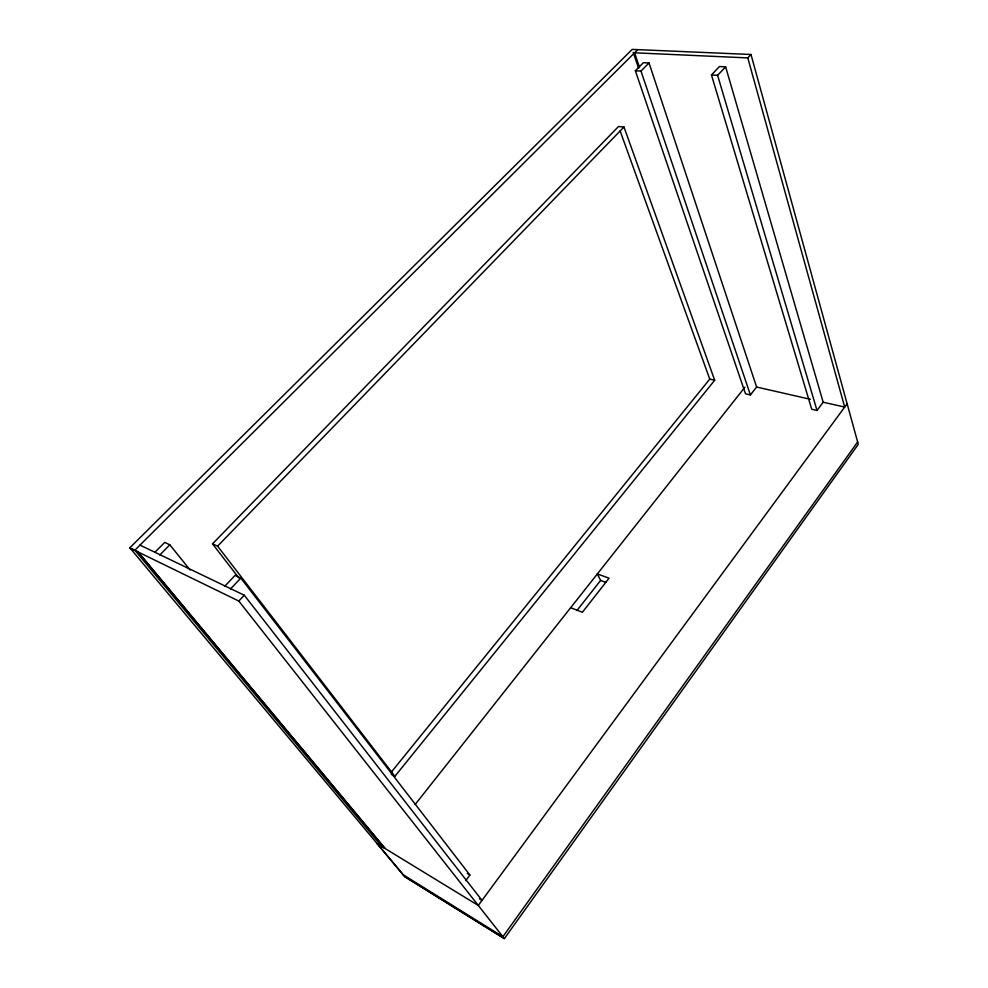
<?xml version="1.0" encoding="UTF-8"?>
<svg xmlns="http://www.w3.org/2000/svg" width="988" height="988" viewBox="0 0 988 988"><rect width="100%" height="100%" fill="white"/><g stroke="black" fill="none" stroke-linecap="round" stroke-linejoin="round"><path stroke-width="1.48" d="M857.646 441.994L502.88 936.71L403.153 874.738L129.836 547.784L632.197 49.4L750.991 54.488L858.288 444.328L504.362 938.6L404.722 876.628L377.169 843.678L384.801 848.173L137.826 551.675L384.801 848.173M847.124 403.771L478.278 905.453L377.169 843.678M465.681 880.679L469.893 875.035L240.8 578.091L235.058 575.399L224.758 586.242M817.014 410.465L823.177 402.215L725.637 66.826L719.486 66.517L711.459 74.977L811.716 409.242L817.014 410.465L717.609 75.323L725.637 66.826M403.153 874.738L405.105 876.838L504.362 938.6L238.812 601.05L129.712 547.908L137.826 551.675M750.411 394.941L756.623 387.037L649.017 62.96L643.373 62.701L635.358 70.753L745.495 393.792L750.411 394.941L640.977 71.062L649.017 62.96M576.93 610.535L600.605 580.438L597.345 573.929L609.077 578.19L582.377 612.276L570.656 607.694M381.899 846.568L134.85 550.217L637.766 49.635M415.145 804.516L744.89 387.21M391.31 774.296L394.916 776.309L714.695 380.244L623.984 126.995L618.513 126.513L212.519 543.857L238.824 577.894M391.075 772.431L709.755 379.12L620.094 130.861M238.812 601.05L244.271 595.221L482.008 900.389L479.489 898.87M639.495 67.369L634.568 52.809L747.805 57.897L750.991 54.488M230.488 588.996L240.8 578.091M212.519 543.857L217.595 546.154L623.984 126.995M159.784 554.972L169.85 544.82L190.104 569.99M154.931 552.255L164.712 542.424L169.85 544.82M635.358 70.753L640.977 71.062M711.459 74.977L717.609 75.323M823.177 402.215L844.691 407.068L747.805 57.897M756.623 387.037L810.395 399.3M709.755 379.12L714.695 380.244M600.605 580.438L605.792 582.352M139.987 545.104L244.271 595.221M467.275 873.478L469.893 875.035M217.595 546.154L394.916 776.309M633.185 52.315L638.631 68.357"/></g></svg>
